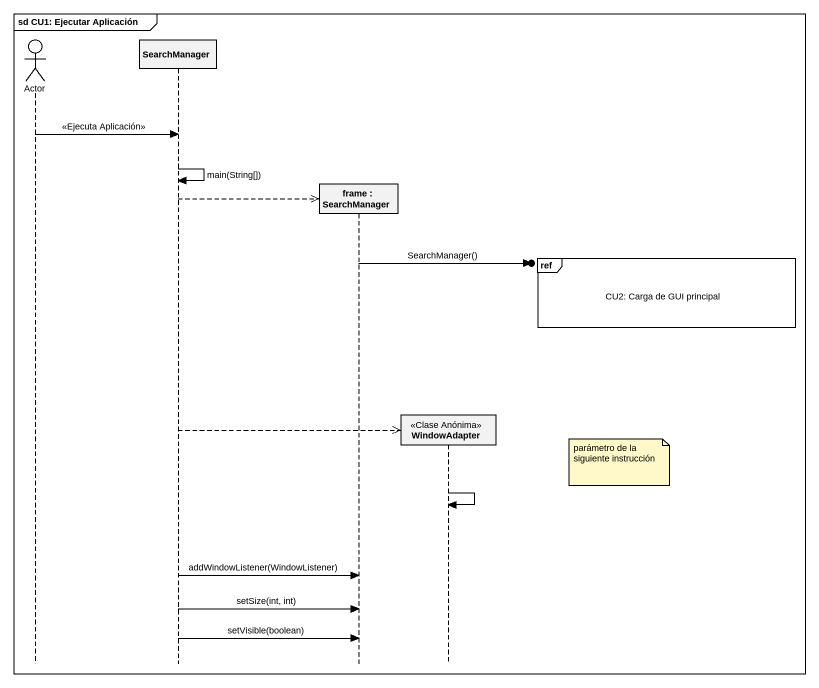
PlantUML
@startuml
mainframe sd CU1: Ejecutar Aplicación
hide footbox
actor "Actor" as Actor_
participant SearchManager
participant "frame : SearchManager" as frame_
participant WindowAdapter <<Clase Anónima>>

Actor_ -> SearchManager : <<Ejecuta Aplicación>>
SearchManager -> SearchManager : main(String[])
SearchManager -->> frame_ **
ref over WindowAdapter : CU2: Carga de GUI principal
frame_ ->o] : SearchManager()
SearchManager -->> WindowAdapter **
note right of WindowAdapter : parámetro de la siguiente instrucción
WindowAdapter -> WindowAdapter
SearchManager -> frame_ : addWindowListener(WindowListener)
SearchManager -> frame_ : setSize(int, int)
SearchManager -> frame_ : setVisible(boolean)
@enduml
